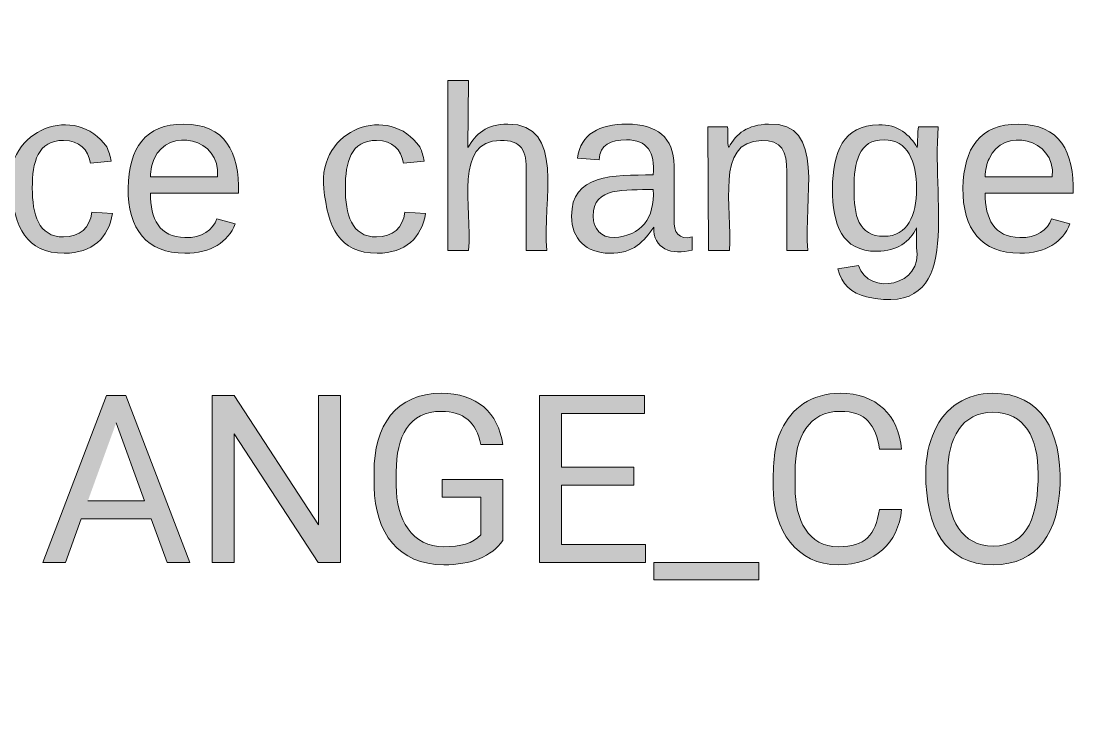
# Model space of a CAD drawing. Extents: x 3 to 1760, y 20 to 1040.
# Drawn here: x 318.8 to 389.2, y 562.4 to 608.7 of the extents above; entities that cross this region are included whole.
import ezdxf

# ---------------------------------------------------------------- set-up
doc = ezdxf.new("R2010")
doc.units = 0
doc.header["$MEASUREMENT"] = 0
doc.layers.add('Layer 1', color=7, linetype='Continuous', lineweight=0)

# ---------------------------------------------------------------- blocks, each defined once
blk = doc.blocks.new('Block_122')
at = {"layer": 'Layer 1', "true_color": 0x282c33, "transparency": 33554687}
h = blk.add_hatch(color=250, dxfattribs=at)
h.dxf.hatch_style = 2
edge = h.paths.add_edge_path()
edge.add_spline(control_points=[(315.06, 603.537), (315.06, 603.537), (315.06, 604.833), (315.06, 604.833), (315.06, 604.833), (316.442, 604.833), (316.442, 604.833), (316.442, 604.833), (316.442, 603.537), (316.442, 603.537), (316.442, 603.537), (315.06, 603.537), (315.06, 603.537)], knot_values=[0, 0, 0, 0, 1, 1, 1, 2, 2, 2, 3, 3, 3, 4, 4, 4, 4], degree=3, periodic=0)
edge = h.paths.add_edge_path()
edge.add_spline(control_points=[(315.06, 593.556), (315.06, 593.556), (315.06, 601.765), (315.06, 601.765), (315.06, 601.765), (316.442, 601.765), (316.442, 601.765), (316.442, 601.765), (316.442, 593.556), (316.442, 593.556), (316.442, 593.556), (315.06, 593.556), (315.06, 593.556)], knot_values=[0, 0, 0, 0, 1, 1, 1, 2, 2, 2, 3, 3, 3, 4, 4, 4, 4], degree=3, periodic=0)
edge.add_line((315.06, 593.556), (315.06, 593.556))
h = blk.add_hatch(color=250, dxfattribs=at)
h.dxf.hatch_style = 2
edge = h.paths.add_edge_path()
edge.add_spline(control_points=[(321.584, 600.858), (319.856, 600.858), (319.51, 599.432), (319.51, 597.704), (319.51, 595.975), (319.899, 594.463), (321.584, 594.463), (322.621, 594.463), (323.356, 595.068), (323.442, 596.105), (323.442, 596.105), (324.825, 596.019), (324.825, 596.019), (324.566, 594.42), (323.486, 593.383), (321.628, 593.383), (319.078, 593.383), (318.344, 595.154), (318.084, 597.66), (317.652, 601.679), (322.449, 603.321), (324.436, 600.426), (324.609, 600.123), (324.652, 599.821), (324.739, 599.475), (324.739, 599.475), (323.356, 599.346), (323.356, 599.346), (323.183, 600.253), (322.665, 600.858), (321.584, 600.858)], knot_values=[0, 0, 0, 0, 1, 1, 1, 2, 2, 2, 3, 3, 3, 4, 4, 4, 5, 5, 5, 6, 6, 6, 7, 7, 7, 8, 8, 8, 9, 9, 9, 10, 10, 10, 10], degree=3, periodic=0)
edge.add_line((321.584, 600.858), (321.584, 600.858))
h = blk.add_hatch(color=250, dxfattribs=at)
h.dxf.hatch_style = 2
edge = h.paths.add_edge_path()
edge.add_spline(control_points=[(305.208, 601.938), (307.584, 601.895), (308.232, 600.167), (308.232, 597.704), (308.232, 595.241), (307.541, 593.469), (305.208, 593.383), (303.868, 593.383), (303.091, 593.944), (302.615, 594.852), (302.615, 594.852), (302.658, 590.315), (302.658, 590.315), (302.658, 590.315), (301.276, 590.315), (301.276, 590.315), (301.276, 590.315), (301.232, 601.765), (301.232, 601.765), (301.232, 601.765), (302.572, 601.765), (302.572, 601.765), (302.572, 601.765), (302.658, 600.469), (302.658, 600.469), (303.091, 601.377), (303.868, 601.938), (305.208, 601.938)], knot_values=[0, 0, 0, 0, 1, 1, 1, 2, 2, 2, 3, 3, 3, 4, 4, 4, 5, 5, 5, 6, 6, 6, 7, 7, 7, 8, 8, 8, 9, 9, 9, 9], degree=3, periodic=0)
edge = h.paths.add_edge_path()
edge.add_spline(control_points=[(304.862, 594.42), (306.591, 594.42), (306.807, 595.889), (306.807, 597.66), (306.807, 599.432), (306.547, 600.815), (304.862, 600.858), (303.047, 600.858), (302.658, 599.475), (302.658, 597.574), (302.658, 595.716), (303.091, 594.42), (304.862, 594.42)], knot_values=[0, 0, 0, 0, 1, 1, 1, 2, 2, 2, 3, 3, 3, 4, 4, 4, 4], degree=3, periodic=0)
edge.add_line((304.862, 594.42), (304.862, 594.42))
h = blk.add_hatch(color=250, dxfattribs=at)
h.dxf.hatch_style = 2
edge = h.paths.add_edge_path()
edge.add_spline(control_points=[(313.807, 600.599), (310.436, 601.29), (311.516, 596.667), (311.344, 593.556), (311.344, 593.556), (309.961, 593.556), (309.961, 593.556), (309.961, 593.556), (309.918, 601.765), (309.918, 601.765), (309.918, 601.765), (311.214, 601.765), (311.214, 601.765), (311.257, 601.247), (311.171, 600.512), (311.3, 600.08), (311.56, 601.247), (312.294, 602.198), (313.807, 601.852), (313.807, 601.852), (313.807, 600.599), (313.807, 600.599)], knot_values=[0, 0, 0, 0, 1, 1, 1, 2, 2, 2, 3, 3, 3, 4, 4, 4, 5, 5, 5, 6, 6, 6, 7, 7, 7, 7], degree=3, periodic=0)
edge.add_line((313.807, 600.599), (313.807, 600.599))
h = blk.add_hatch(color=250, dxfattribs=at)
h.dxf.hatch_style = 2
edge = h.paths.add_edge_path()
edge.add_spline(control_points=[(329.535, 601.938), (332.257, 601.938), (333.251, 600.123), (333.165, 597.358), (333.165, 597.358), (327.331, 597.358), (327.331, 597.358), (327.331, 595.63), (327.936, 594.463), (329.621, 594.42), (330.745, 594.377), (331.479, 594.938), (331.739, 595.673), (331.739, 595.673), (332.949, 595.327), (332.949, 595.327), (332.473, 594.117), (331.35, 593.383), (329.621, 593.383), (327.115, 593.383), (325.819, 594.981), (325.862, 597.704), (325.905, 600.339), (326.986, 601.938), (329.535, 601.938)], knot_values=[0, 0, 0, 0, 1, 1, 1, 2, 2, 2, 3, 3, 3, 4, 4, 4, 5, 5, 5, 6, 6, 6, 7, 7, 7, 8, 8, 8, 8], degree=3, periodic=0)
edge = h.paths.add_edge_path()
edge.add_spline(control_points=[(331.782, 598.438), (332.041, 601.031), (328.498, 601.765), (327.591, 599.648), (327.461, 599.346), (327.331, 598.914), (327.331, 598.438), (327.331, 598.438), (331.782, 598.438), (331.782, 598.438)], knot_values=[0, 0, 0, 0, 1, 1, 1, 2, 2, 2, 3, 3, 3, 3], degree=3, periodic=0)
edge.add_line((331.782, 598.438), (331.782, 598.438))
at = {"layer": 'Layer 1'}
for points, knots in [([(315.06, 603.537), (315.06, 603.537), (315.06, 604.833), (315.06, 604.833), (315.06, 604.833), (316.442, 604.833), (316.442, 604.833), (316.442, 604.833), (316.442, 603.537), (316.442, 603.537), (316.442, 603.537), (315.06, 603.537), (315.06, 603.537)], [0, 0, 0, 0, 1, 1, 1, 2, 2, 2, 3, 3, 3, 4, 4, 4, 4]), ([(321.584, 600.858), (319.856, 600.858), (319.51, 599.432), (319.51, 597.704), (319.51, 595.975), (319.899, 594.463), (321.584, 594.463), (322.621, 594.463), (323.356, 595.068), (323.442, 596.105), (323.442, 596.105), (324.825, 596.019), (324.825, 596.019), (324.566, 594.42), (323.486, 593.383), (321.628, 593.383), (319.078, 593.383), (318.344, 595.154), (318.084, 597.66), (317.652, 601.679), (322.449, 603.321), (324.436, 600.426), (324.609, 600.123), (324.652, 599.821), (324.739, 599.475), (324.739, 599.475), (323.356, 599.346), (323.356, 599.346), (323.183, 600.253), (322.665, 600.858), (321.584, 600.858)], [0, 0, 0, 0, 1, 1, 1, 2, 2, 2, 3, 3, 3, 4, 4, 4, 5, 5, 5, 6, 6, 6, 7, 7, 7, 8, 8, 8, 9, 9, 9, 10, 10, 10, 10]), ([(305.208, 601.938), (307.584, 601.895), (308.232, 600.167), (308.232, 597.704), (308.232, 595.241), (307.541, 593.469), (305.208, 593.383), (303.868, 593.383), (303.091, 593.944), (302.615, 594.852), (302.615, 594.852), (302.658, 590.315), (302.658, 590.315), (302.658, 590.315), (301.276, 590.315), (301.276, 590.315), (301.276, 590.315), (301.232, 601.765), (301.232, 601.765), (301.232, 601.765), (302.572, 601.765), (302.572, 601.765), (302.572, 601.765), (302.658, 600.469), (302.658, 600.469), (303.091, 601.377), (303.868, 601.938), (305.208, 601.938)], [0, 0, 0, 0, 1, 1, 1, 2, 2, 2, 3, 3, 3, 4, 4, 4, 5, 5, 5, 6, 6, 6, 7, 7, 7, 8, 8, 8, 9, 9, 9, 9]), ([(313.807, 600.599), (310.436, 601.29), (311.516, 596.667), (311.344, 593.556), (311.344, 593.556), (309.961, 593.556), (309.961, 593.556), (309.961, 593.556), (309.918, 601.765), (309.918, 601.765), (309.918, 601.765), (311.214, 601.765), (311.214, 601.765), (311.257, 601.247), (311.171, 600.512), (311.3, 600.08), (311.56, 601.247), (312.294, 602.198), (313.807, 601.852), (313.807, 601.852), (313.807, 600.599), (313.807, 600.599)], [0, 0, 0, 0, 1, 1, 1, 2, 2, 2, 3, 3, 3, 4, 4, 4, 5, 5, 5, 6, 6, 6, 7, 7, 7, 7]), ([(329.535, 601.938), (332.257, 601.938), (333.251, 600.123), (333.165, 597.358), (333.165, 597.358), (327.331, 597.358), (327.331, 597.358), (327.331, 595.63), (327.936, 594.463), (329.621, 594.42), (330.745, 594.377), (331.479, 594.938), (331.739, 595.673), (331.739, 595.673), (332.949, 595.327), (332.949, 595.327), (332.473, 594.117), (331.35, 593.383), (329.621, 593.383), (327.115, 593.383), (325.819, 594.981), (325.862, 597.704), (325.905, 600.339), (326.986, 601.938), (329.535, 601.938)], [0, 0, 0, 0, 1, 1, 1, 2, 2, 2, 3, 3, 3, 4, 4, 4, 5, 5, 5, 6, 6, 6, 7, 7, 7, 8, 8, 8, 8]), ([(315.06, 593.556), (315.06, 593.556), (315.06, 601.765), (315.06, 601.765), (315.06, 601.765), (316.442, 601.765), (316.442, 601.765), (316.442, 601.765), (316.442, 593.556), (316.442, 593.556), (316.442, 593.556), (315.06, 593.556), (315.06, 593.556)], [0, 0, 0, 0, 1, 1, 1, 2, 2, 2, 3, 3, 3, 4, 4, 4, 4]), ([(331.782, 598.438), (332.041, 601.031), (328.498, 601.765), (327.591, 599.648), (327.461, 599.346), (327.331, 598.914), (327.331, 598.438), (327.331, 598.438), (331.782, 598.438), (331.782, 598.438)], [0, 0, 0, 0, 1, 1, 1, 2, 2, 2, 3, 3, 3, 3]), ([(304.862, 594.42), (306.591, 594.42), (306.807, 595.889), (306.807, 597.66), (306.807, 599.432), (306.547, 600.815), (304.862, 600.858), (303.047, 600.858), (302.658, 599.475), (302.658, 597.574), (302.658, 595.716), (303.091, 594.42), (304.862, 594.42)], [0, 0, 0, 0, 1, 1, 1, 2, 2, 2, 3, 3, 3, 4, 4, 4, 4])]:
    blk.add_open_spline(points, degree=3, knots=knots, dxfattribs=at)
blk = doc.blocks.new('Block_121')
at = {"layer": 'Layer 1'}
blk.add_blockref('Block_122', (0, 0), dxfattribs=at)
blk = doc.blocks.new('Block_124')
at = {"layer": 'Layer 1', "true_color": 0x282c33, "transparency": 33554687}
h = blk.add_hatch(color=250, dxfattribs=at)
h.dxf.hatch_style = 2
edge = h.paths.add_edge_path()
edge.add_spline(control_points=[(350.535, 600.858), (347.424, 600.858), (348.634, 596.451), (348.418, 593.556), (348.418, 593.556), (347.035, 593.556), (347.035, 593.556), (347.035, 593.556), (347.035, 604.833), (347.035, 604.833), (347.035, 604.833), (348.418, 604.833), (348.418, 604.833), (348.418, 604.833), (348.374, 600.383), (348.374, 600.383), (348.893, 601.29), (349.584, 601.938), (351.01, 601.938), (354.856, 601.938), (353.3, 596.926), (353.603, 593.556), (353.603, 593.556), (352.22, 593.556), (352.22, 593.556), (352.22, 593.556), (352.22, 598.784), (352.22, 598.784), (352.307, 600.167), (351.874, 600.901), (350.535, 600.858)], knot_values=[0, 0, 0, 0, 1, 1, 1, 2, 2, 2, 3, 3, 3, 4, 4, 4, 5, 5, 5, 6, 6, 6, 7, 7, 7, 8, 8, 8, 9, 9, 9, 10, 10, 10, 10], degree=3, periodic=0)
edge.add_line((350.535, 600.858), (350.535, 600.858))
h = blk.add_hatch(color=250, dxfattribs=at)
h.dxf.hatch_style = 2
edge = h.paths.add_edge_path()
edge.add_spline(control_points=[(342.325, 600.858), (340.597, 600.858), (340.251, 599.432), (340.251, 597.704), (340.251, 595.975), (340.64, 594.463), (342.325, 594.463), (343.362, 594.463), (344.097, 595.068), (344.183, 596.105), (344.183, 596.105), (345.566, 596.019), (345.566, 596.019), (345.307, 594.42), (344.226, 593.383), (342.368, 593.383), (339.819, 593.383), (339.084, 595.154), (338.825, 597.66), (338.393, 601.679), (343.189, 603.321), (345.177, 600.426), (345.35, 600.123), (345.393, 599.821), (345.479, 599.475), (345.479, 599.475), (344.097, 599.346), (344.097, 599.346), (343.924, 600.253), (343.405, 600.858), (342.325, 600.858)], knot_values=[0, 0, 0, 0, 1, 1, 1, 2, 2, 2, 3, 3, 3, 4, 4, 4, 5, 5, 5, 6, 6, 6, 7, 7, 7, 8, 8, 8, 9, 9, 9, 10, 10, 10, 10], degree=3, periodic=0)
edge.add_line((342.325, 600.858), (342.325, 600.858))
h = blk.add_hatch(color=250, dxfattribs=at)
h.dxf.hatch_style = 2
edge = h.paths.add_edge_path()
edge.add_spline(control_points=[(360.689, 595.111), (360.041, 594.204), (359.35, 593.339), (357.751, 593.383), (356.195, 593.426), (355.245, 594.29), (355.245, 595.846), (355.202, 598.611), (357.967, 598.568), (360.646, 598.568), (360.776, 600.08), (360.257, 600.901), (358.874, 600.901), (357.837, 600.858), (357.103, 600.599), (357.06, 599.562), (357.06, 599.562), (355.634, 599.691), (355.634, 599.691), (355.85, 601.29), (357.06, 601.938), (358.918, 601.938), (360.862, 601.938), (362.029, 601.074), (362.029, 599.173), (362.029, 599.173), (362.029, 595.63), (362.029, 595.63), (361.986, 594.765), (362.331, 594.247), (363.239, 594.463), (363.239, 594.463), (363.239, 593.599), (363.239, 593.599), (361.899, 593.21), (360.603, 593.685), (360.689, 595.111)], knot_values=[0, 0, 0, 0, 1, 1, 1, 2, 2, 2, 3, 3, 3, 4, 4, 4, 5, 5, 5, 6, 6, 6, 7, 7, 7, 8, 8, 8, 9, 9, 9, 10, 10, 10, 11, 11, 11, 12, 12, 12, 12], degree=3, periodic=0)
edge = h.paths.add_edge_path()
edge.add_spline(control_points=[(356.671, 595.846), (356.671, 594.981), (357.189, 594.42), (358.054, 594.42), (359.825, 594.549), (360.776, 595.673), (360.646, 597.617), (358.788, 597.531), (356.671, 597.833), (356.671, 595.846)], knot_values=[0, 0, 0, 0, 1, 1, 1, 2, 2, 2, 3, 3, 3, 3], degree=3, periodic=0)
edge.add_line((356.671, 595.846), (356.671, 595.846))
h = blk.add_hatch(color=250, dxfattribs=at)
h.dxf.hatch_style = 2
edge = h.paths.add_edge_path()
edge.add_spline(control_points=[(368.294, 601.938), (372.14, 602.111), (370.584, 596.926), (370.887, 593.556), (370.887, 593.556), (369.504, 593.556), (369.504, 593.556), (369.504, 593.556), (369.504, 598.784), (369.504, 598.784), (369.504, 600.123), (369.158, 600.901), (367.819, 600.858), (364.708, 600.772), (365.918, 596.451), (365.702, 593.556), (365.702, 593.556), (364.319, 593.556), (364.319, 593.556), (364.319, 593.556), (364.276, 601.765), (364.276, 601.765), (364.276, 601.765), (365.572, 601.765), (365.572, 601.765), (365.615, 601.333), (365.529, 600.728), (365.658, 600.383), (366.134, 601.333), (366.912, 601.895), (368.294, 601.938)], knot_values=[0, 0, 0, 0, 1, 1, 1, 2, 2, 2, 3, 3, 3, 4, 4, 4, 5, 5, 5, 6, 6, 6, 7, 7, 7, 8, 8, 8, 9, 9, 9, 10, 10, 10, 10], degree=3, periodic=0)
edge.add_line((368.294, 601.938), (368.294, 601.938))
h = blk.add_hatch(color=250, dxfattribs=at)
h.dxf.hatch_style = 2
edge = h.paths.add_edge_path()
edge.add_spline(control_points=[(379.529, 601.765), (379.097, 596.364), (381.3, 589.105), (374.776, 590.488), (373.782, 590.747), (373.134, 591.352), (372.874, 592.346), (372.874, 592.346), (374.257, 592.562), (374.257, 592.562), (374.905, 590.531), (378.578, 591.179), (378.103, 593.772), (378.103, 593.772), (378.103, 595.068), (378.103, 595.068), (377.628, 594.16), (376.85, 593.512), (375.467, 593.512), (373.134, 593.512), (372.529, 595.284), (372.529, 597.66), (372.529, 600.08), (373.22, 601.852), (375.597, 601.895), (376.85, 601.938), (377.671, 601.204), (378.146, 600.383), (378.189, 600.815), (378.146, 601.377), (378.233, 601.765), (378.233, 601.765), (379.529, 601.765), (379.529, 601.765)], knot_values=[0, 0, 0, 0, 1, 1, 1, 2, 2, 2, 3, 3, 3, 4, 4, 4, 5, 5, 5, 6, 6, 6, 7, 7, 7, 8, 8, 8, 9, 9, 9, 10, 10, 10, 11, 11, 11, 11], degree=3, periodic=0)
edge = h.paths.add_edge_path()
edge.add_spline(control_points=[(375.942, 594.506), (377.498, 594.506), (378.103, 595.889), (378.103, 597.66), (378.103, 599.475), (377.498, 600.901), (375.942, 600.901), (374.257, 600.901), (373.955, 599.432), (373.955, 597.66), (373.955, 595.889), (374.214, 594.506), (375.942, 594.506)], knot_values=[0, 0, 0, 0, 1, 1, 1, 2, 2, 2, 3, 3, 3, 4, 4, 4, 4], degree=3, periodic=0)
edge.add_line((375.942, 594.506), (375.942, 594.506))
h = blk.add_hatch(color=250, dxfattribs=at)
h.dxf.hatch_style = 2
edge = h.paths.add_edge_path()
edge.add_spline(control_points=[(384.844, 601.938), (387.566, 601.938), (388.56, 600.123), (388.473, 597.358), (388.473, 597.358), (382.64, 597.358), (382.64, 597.358), (382.64, 595.63), (383.245, 594.463), (384.93, 594.42), (386.054, 594.377), (386.788, 594.938), (387.047, 595.673), (387.047, 595.673), (388.257, 595.327), (388.257, 595.327), (387.782, 594.117), (386.658, 593.383), (384.93, 593.383), (382.424, 593.383), (381.128, 594.981), (381.171, 597.704), (381.214, 600.339), (382.294, 601.938), (384.844, 601.938)], knot_values=[0, 0, 0, 0, 1, 1, 1, 2, 2, 2, 3, 3, 3, 4, 4, 4, 5, 5, 5, 6, 6, 6, 7, 7, 7, 8, 8, 8, 8], degree=3, periodic=0)
edge = h.paths.add_edge_path()
edge.add_spline(control_points=[(387.091, 598.438), (387.35, 601.031), (383.807, 601.765), (382.899, 599.648), (382.77, 599.346), (382.64, 598.914), (382.64, 598.438), (382.64, 598.438), (387.091, 598.438), (387.091, 598.438)], knot_values=[0, 0, 0, 0, 1, 1, 1, 2, 2, 2, 3, 3, 3, 3], degree=3, periodic=0)
edge.add_line((387.091, 598.438), (387.091, 598.438))
at = {"layer": 'Layer 1'}
for points, knots in [([(350.535, 600.858), (347.424, 600.858), (348.634, 596.451), (348.418, 593.556), (348.418, 593.556), (347.035, 593.556), (347.035, 593.556), (347.035, 593.556), (347.035, 604.833), (347.035, 604.833), (347.035, 604.833), (348.418, 604.833), (348.418, 604.833), (348.418, 604.833), (348.374, 600.383), (348.374, 600.383), (348.893, 601.29), (349.584, 601.938), (351.01, 601.938), (354.856, 601.938), (353.3, 596.926), (353.603, 593.556), (353.603, 593.556), (352.22, 593.556), (352.22, 593.556), (352.22, 593.556), (352.22, 598.784), (352.22, 598.784), (352.307, 600.167), (351.874, 600.901), (350.535, 600.858)], [0, 0, 0, 0, 1, 1, 1, 2, 2, 2, 3, 3, 3, 4, 4, 4, 5, 5, 5, 6, 6, 6, 7, 7, 7, 8, 8, 8, 9, 9, 9, 10, 10, 10, 10]), ([(342.325, 600.858), (340.597, 600.858), (340.251, 599.432), (340.251, 597.704), (340.251, 595.975), (340.64, 594.463), (342.325, 594.463), (343.362, 594.463), (344.097, 595.068), (344.183, 596.105), (344.183, 596.105), (345.566, 596.019), (345.566, 596.019), (345.307, 594.42), (344.226, 593.383), (342.368, 593.383), (339.819, 593.383), (339.084, 595.154), (338.825, 597.66), (338.393, 601.679), (343.189, 603.321), (345.177, 600.426), (345.35, 600.123), (345.393, 599.821), (345.479, 599.475), (345.479, 599.475), (344.097, 599.346), (344.097, 599.346), (343.924, 600.253), (343.405, 600.858), (342.325, 600.858)], [0, 0, 0, 0, 1, 1, 1, 2, 2, 2, 3, 3, 3, 4, 4, 4, 5, 5, 5, 6, 6, 6, 7, 7, 7, 8, 8, 8, 9, 9, 9, 10, 10, 10, 10]), ([(360.689, 595.111), (360.041, 594.204), (359.35, 593.339), (357.751, 593.383), (356.195, 593.426), (355.245, 594.29), (355.245, 595.846), (355.202, 598.611), (357.967, 598.568), (360.646, 598.568), (360.776, 600.08), (360.257, 600.901), (358.874, 600.901), (357.837, 600.858), (357.103, 600.599), (357.06, 599.562), (357.06, 599.562), (355.634, 599.691), (355.634, 599.691), (355.85, 601.29), (357.06, 601.938), (358.918, 601.938), (360.862, 601.938), (362.029, 601.074), (362.029, 599.173), (362.029, 599.173), (362.029, 595.63), (362.029, 595.63), (361.986, 594.765), (362.331, 594.247), (363.239, 594.463), (363.239, 594.463), (363.239, 593.599), (363.239, 593.599), (361.899, 593.21), (360.603, 593.685), (360.689, 595.111)], [0, 0, 0, 0, 1, 1, 1, 2, 2, 2, 3, 3, 3, 4, 4, 4, 5, 5, 5, 6, 6, 6, 7, 7, 7, 8, 8, 8, 9, 9, 9, 10, 10, 10, 11, 11, 11, 12, 12, 12, 12]), ([(368.294, 601.938), (372.14, 602.111), (370.584, 596.926), (370.887, 593.556), (370.887, 593.556), (369.504, 593.556), (369.504, 593.556), (369.504, 593.556), (369.504, 598.784), (369.504, 598.784), (369.504, 600.123), (369.158, 600.901), (367.819, 600.858), (364.708, 600.772), (365.918, 596.451), (365.702, 593.556), (365.702, 593.556), (364.319, 593.556), (364.319, 593.556), (364.319, 593.556), (364.276, 601.765), (364.276, 601.765), (364.276, 601.765), (365.572, 601.765), (365.572, 601.765), (365.615, 601.333), (365.529, 600.728), (365.658, 600.383), (366.134, 601.333), (366.912, 601.895), (368.294, 601.938)], [0, 0, 0, 0, 1, 1, 1, 2, 2, 2, 3, 3, 3, 4, 4, 4, 5, 5, 5, 6, 6, 6, 7, 7, 7, 8, 8, 8, 9, 9, 9, 10, 10, 10, 10]), ([(379.529, 601.765), (379.097, 596.364), (381.3, 589.105), (374.776, 590.488), (373.782, 590.747), (373.134, 591.352), (372.874, 592.346), (372.874, 592.346), (374.257, 592.562), (374.257, 592.562), (374.905, 590.531), (378.578, 591.179), (378.103, 593.772), (378.103, 593.772), (378.103, 595.068), (378.103, 595.068), (377.628, 594.16), (376.85, 593.512), (375.467, 593.512), (373.134, 593.512), (372.529, 595.284), (372.529, 597.66), (372.529, 600.08), (373.22, 601.852), (375.597, 601.895), (376.85, 601.938), (377.671, 601.204), (378.146, 600.383), (378.189, 600.815), (378.146, 601.377), (378.233, 601.765), (378.233, 601.765), (379.529, 601.765), (379.529, 601.765)], [0, 0, 0, 0, 1, 1, 1, 2, 2, 2, 3, 3, 3, 4, 4, 4, 5, 5, 5, 6, 6, 6, 7, 7, 7, 8, 8, 8, 9, 9, 9, 10, 10, 10, 11, 11, 11, 11]), ([(384.844, 601.938), (387.566, 601.938), (388.56, 600.123), (388.473, 597.358), (388.473, 597.358), (382.64, 597.358), (382.64, 597.358), (382.64, 595.63), (383.245, 594.463), (384.93, 594.42), (386.054, 594.377), (386.788, 594.938), (387.047, 595.673), (387.047, 595.673), (388.257, 595.327), (388.257, 595.327), (387.782, 594.117), (386.658, 593.383), (384.93, 593.383), (382.424, 593.383), (381.128, 594.981), (381.171, 597.704), (381.214, 600.339), (382.294, 601.938), (384.844, 601.938)], [0, 0, 0, 0, 1, 1, 1, 2, 2, 2, 3, 3, 3, 4, 4, 4, 5, 5, 5, 6, 6, 6, 7, 7, 7, 8, 8, 8, 8]), ([(387.091, 598.438), (387.35, 601.031), (383.807, 601.765), (382.899, 599.648), (382.77, 599.346), (382.64, 598.914), (382.64, 598.438), (382.64, 598.438), (387.091, 598.438), (387.091, 598.438)], [0, 0, 0, 0, 1, 1, 1, 2, 2, 2, 3, 3, 3, 3]), ([(375.942, 594.506), (377.498, 594.506), (378.103, 595.889), (378.103, 597.66), (378.103, 599.475), (377.498, 600.901), (375.942, 600.901), (374.257, 600.901), (373.955, 599.432), (373.955, 597.66), (373.955, 595.889), (374.214, 594.506), (375.942, 594.506)], [0, 0, 0, 0, 1, 1, 1, 2, 2, 2, 3, 3, 3, 4, 4, 4, 4]), ([(356.671, 595.846), (356.671, 594.981), (357.189, 594.42), (358.054, 594.42), (359.825, 594.549), (360.776, 595.673), (360.646, 597.617), (358.788, 597.531), (356.671, 597.833), (356.671, 595.846)], [0, 0, 0, 0, 1, 1, 1, 2, 2, 2, 3, 3, 3, 3])]:
    blk.add_open_spline(points, degree=3, knots=knots, dxfattribs=at)
blk = doc.blocks.new('Block_123')
at = {"layer": 'Layer 1'}
blk.add_blockref('Block_124', (0, 0), dxfattribs=at)
blk = doc.blocks.new('Block_126')
at = {"layer": 'Layer 1', "true_color": 0x282c33, "transparency": 33554687}
h = blk.add_hatch(color=250, dxfattribs=at)
h.dxf.hatch_style = 2
edge = h.paths.add_edge_path()
edge.add_spline(control_points=[(327.385, 575.788), (327.385, 575.788), (322.752, 575.788), (322.752, 575.788), (322.752, 575.788), (321.711, 572.902), (321.711, 572.902), (321.711, 572.902), (320.207, 572.902), (320.207, 572.902), (320.207, 572.902), (324.43, 583.961), (324.43, 583.961), (324.43, 583.961), (325.706, 583.961), (325.706, 583.961), (325.706, 583.961), (329.937, 572.902), (329.937, 572.902), (329.937, 572.902), (328.441, 572.902), (328.441, 572.902), (328.441, 572.902), (327.385, 575.788), (327.385, 575.788)], knot_values=[0, 0, 0, 0, 1, 1, 1, 2, 2, 2, 3, 3, 3, 4, 4, 4, 5, 5, 5, 6, 6, 6, 7, 7, 7, 8, 8, 8, 8], degree=3, periodic=0)
edge = h.paths.add_edge_path()
edge.add_spline(control_points=[(323.192, 576.988), (323.192, 576.988), (326.952, 576.988), (326.952, 576.988), (326.952, 576.988), (325.068, 582.161), (325.068, 582.161)], knot_values=[0, 0, 0, 0, 1, 1, 1, 2, 2, 2, 2], degree=3, periodic=0)
edge.add_line((325.068, 582.161), (323.192, 576.988))
h = blk.add_hatch(color=250, dxfattribs=at)
h.dxf.hatch_style = 2
edge = h.paths.add_edge_path()
edge.add_spline(control_points=[(339.925, 572.902), (339.925, 572.902), (338.459, 572.902), (338.459, 572.902), (338.459, 572.902), (332.892, 581.424), (332.892, 581.424), (332.892, 581.424), (332.892, 572.902), (332.892, 572.902), (332.892, 572.902), (331.426, 572.902), (331.426, 572.902), (331.426, 572.902), (331.426, 583.961), (331.426, 583.961), (331.426, 583.961), (332.892, 583.961), (332.892, 583.961), (332.892, 583.961), (338.474, 575.401), (338.474, 575.401), (338.474, 575.401), (338.474, 583.961), (338.474, 583.961), (338.474, 583.961), (339.925, 583.961), (339.925, 583.961), (339.925, 583.961), (339.925, 572.902), (339.925, 572.902)], knot_values=[0, 0, 0, 0, 1, 1, 1, 2, 2, 2, 3, 3, 3, 4, 4, 4, 5, 5, 5, 6, 6, 6, 7, 7, 7, 8, 8, 8, 9, 9, 9, 10, 10, 10, 10], degree=3, periodic=0)
edge.add_line((339.925, 572.902), (339.925, 572.902))
h = blk.add_hatch(color=250, dxfattribs=at)
h.dxf.hatch_style = 2
edge = h.paths.add_edge_path()
edge.add_spline(control_points=[(346.776, 573.942), (347.877, 573.942), (348.698, 574.163), (349.229, 574.74), (349.229, 574.74), (349.229, 577.224), (349.229, 577.224), (349.229, 577.224), (346.67, 577.224), (346.67, 577.224), (346.67, 577.224), (346.67, 578.409), (346.67, 578.409), (346.67, 578.409), (350.68, 578.409), (350.68, 578.409), (350.68, 578.409), (350.68, 574.353), (350.68, 574.353), (349.951, 573.289), (348.553, 572.75), (346.768, 572.75), (343.776, 572.75), (342.226, 574.869), (342.158, 577.9), (342.158, 577.9), (342.158, 578.864), (342.158, 578.864), (342.12, 581.979), (343.632, 584.105), (346.601, 584.113), (348.956, 584.12), (350.392, 582.814), (350.68, 580.718), (350.68, 580.718), (349.222, 580.718), (349.222, 580.718), (348.948, 582.184), (348.075, 582.913), (346.609, 582.913), (344.444, 582.913), (343.624, 581.242), (343.624, 578.902), (343.624, 578.902), (343.624, 577.998), (343.624, 577.998), (343.586, 575.75), (344.687, 573.942), (346.776, 573.942)], knot_values=[0, 0, 0, 0, 1, 1, 1, 2, 2, 2, 3, 3, 3, 4, 4, 4, 5, 5, 5, 6, 6, 6, 7, 7, 7, 8, 8, 8, 9, 9, 9, 10, 10, 10, 11, 11, 11, 12, 12, 12, 13, 13, 13, 14, 14, 14, 15, 15, 15, 16, 16, 16, 16], degree=3, periodic=0)
edge.add_line((346.776, 573.942), (346.776, 573.942))
h = blk.add_hatch(color=250, dxfattribs=at)
h.dxf.hatch_style = 2
edge = h.paths.add_edge_path()
edge.add_spline(control_points=[(359.362, 578.014), (359.362, 578.014), (354.569, 578.014), (354.569, 578.014), (354.569, 578.014), (354.569, 574.094), (354.569, 574.094), (354.569, 574.094), (360.137, 574.094), (360.137, 574.094), (360.137, 574.094), (360.137, 572.902), (360.137, 572.902), (360.137, 572.902), (353.111, 572.902), (353.111, 572.902), (353.111, 572.902), (353.111, 583.961), (353.111, 583.961), (353.111, 583.961), (360.061, 583.961), (360.061, 583.961), (360.061, 583.961), (360.061, 582.761), (360.061, 582.761), (360.061, 582.761), (354.569, 582.761), (354.569, 582.761), (354.569, 582.761), (354.569, 579.206), (354.569, 579.206), (354.569, 579.206), (359.362, 579.206), (359.362, 579.206), (359.362, 579.206), (359.362, 578.014), (359.362, 578.014)], knot_values=[0, 0, 0, 0, 1, 1, 1, 2, 2, 2, 3, 3, 3, 4, 4, 4, 5, 5, 5, 6, 6, 6, 7, 7, 7, 8, 8, 8, 9, 9, 9, 10, 10, 10, 11, 11, 11, 12, 12, 12, 12], degree=3, periodic=0)
edge.add_line((359.362, 578.014), (359.362, 578.014))
h = blk.add_hatch(color=250, dxfattribs=at)
h.dxf.hatch_style = 2
edge = h.paths.add_edge_path()
edge.add_spline(control_points=[(372.912, 573.942), (374.72, 573.942), (375.365, 574.717), (375.639, 576.411), (375.639, 576.411), (377.105, 576.411), (377.105, 576.411), (376.862, 574.155), (375.373, 572.75), (372.912, 572.75), (370.17, 572.75), (368.59, 575.021), (368.59, 577.915), (368.59, 579.411), (368.651, 580.649), (369.145, 581.69), (369.813, 583.103), (371.097, 584.098), (373.041, 584.113), (375.441, 584.128), (376.907, 582.632), (377.105, 580.406), (377.105, 580.406), (375.639, 580.406), (375.639, 580.406), (375.403, 582.016), (374.743, 582.913), (373.041, 582.913), (370.975, 582.913), (370.026, 581.211), (370.056, 578.94), (370.056, 578.94), (370.056, 577.869), (370.056, 577.869), (370.033, 575.727), (370.93, 573.942), (372.912, 573.942)], knot_values=[0, 0, 0, 0, 1, 1, 1, 2, 2, 2, 3, 3, 3, 4, 4, 4, 5, 5, 5, 6, 6, 6, 7, 7, 7, 8, 8, 8, 9, 9, 9, 10, 10, 10, 11, 11, 11, 12, 12, 12, 12], degree=3, periodic=0)
edge.add_line((372.912, 573.942), (372.912, 573.942))
h = blk.add_hatch(color=250, dxfattribs=at)
h.dxf.hatch_style = 2
edge = h.paths.add_edge_path()
edge.add_spline(control_points=[(383.151, 584.113), (386.387, 584.113), (387.701, 581.584), (387.602, 578.074), (387.518, 574.975), (386.181, 572.75), (383.166, 572.75), (379.961, 572.75), (378.707, 575.279), (378.707, 578.773), (378.707, 580.915), (379.513, 582.624), (380.834, 583.46), (381.51, 583.885), (382.277, 584.113), (383.151, 584.113)], knot_values=[0, 0, 0, 0, 1, 1, 1, 2, 2, 2, 3, 3, 3, 4, 4, 4, 5, 5, 5, 5], degree=3, periodic=0)
edge = h.paths.add_edge_path()
edge.add_spline(control_points=[(383.166, 573.988), (385.536, 573.988), (386.151, 576.107), (386.151, 578.788), (386.151, 581.128), (385.27, 582.86), (383.151, 582.86), (381.108, 582.86), (380.158, 581.097), (380.158, 578.887), (380.158, 578.887), (380.158, 578.074), (380.158, 578.074), (380.128, 575.811), (381.092, 573.988), (383.166, 573.988)], knot_values=[0, 0, 0, 0, 1, 1, 1, 2, 2, 2, 3, 3, 3, 4, 4, 4, 5, 5, 5, 5], degree=3, periodic=0)
edge.add_line((383.166, 573.988), (383.166, 573.988))
h = blk.add_hatch(color=250, dxfattribs=at)
h.dxf.hatch_style = 2
edge = h.paths.add_edge_path()
edge.add_spline(control_points=[(367.656, 571.755), (367.656, 571.755), (360.699, 571.755), (360.699, 571.755), (360.699, 571.755), (360.699, 572.902), (360.699, 572.902), (360.699, 572.902), (367.656, 572.902), (367.656, 572.902), (367.656, 572.902), (367.656, 571.755), (367.656, 571.755)], knot_values=[0, 0, 0, 0, 1, 1, 1, 2, 2, 2, 3, 3, 3, 4, 4, 4, 4], degree=3, periodic=0)
edge.add_line((367.656, 571.755), (367.656, 571.755))
at = {"layer": 'Layer 1'}
for points, knots in [([(327.385, 575.788), (327.385, 575.788), (322.752, 575.788), (322.752, 575.788), (322.752, 575.788), (321.711, 572.902), (321.711, 572.902), (321.711, 572.902), (320.207, 572.902), (320.207, 572.902), (320.207, 572.902), (324.43, 583.961), (324.43, 583.961), (324.43, 583.961), (325.706, 583.961), (325.706, 583.961), (325.706, 583.961), (329.937, 572.902), (329.937, 572.902), (329.937, 572.902), (328.441, 572.902), (328.441, 572.902), (328.441, 572.902), (327.385, 575.788), (327.385, 575.788)], [0, 0, 0, 0, 1, 1, 1, 2, 2, 2, 3, 3, 3, 4, 4, 4, 5, 5, 5, 6, 6, 6, 7, 7, 7, 8, 8, 8, 8]), ([(339.925, 572.902), (339.925, 572.902), (338.459, 572.902), (338.459, 572.902), (338.459, 572.902), (332.892, 581.424), (332.892, 581.424), (332.892, 581.424), (332.892, 572.902), (332.892, 572.902), (332.892, 572.902), (331.426, 572.902), (331.426, 572.902), (331.426, 572.902), (331.426, 583.961), (331.426, 583.961), (331.426, 583.961), (332.892, 583.961), (332.892, 583.961), (332.892, 583.961), (338.474, 575.401), (338.474, 575.401), (338.474, 575.401), (338.474, 583.961), (338.474, 583.961), (338.474, 583.961), (339.925, 583.961), (339.925, 583.961), (339.925, 583.961), (339.925, 572.902), (339.925, 572.902)], [0, 0, 0, 0, 1, 1, 1, 2, 2, 2, 3, 3, 3, 4, 4, 4, 5, 5, 5, 6, 6, 6, 7, 7, 7, 8, 8, 8, 9, 9, 9, 10, 10, 10, 10]), ([(346.776, 573.942), (347.877, 573.942), (348.698, 574.163), (349.229, 574.74), (349.229, 574.74), (349.229, 577.224), (349.229, 577.224), (349.229, 577.224), (346.67, 577.224), (346.67, 577.224), (346.67, 577.224), (346.67, 578.409), (346.67, 578.409), (346.67, 578.409), (350.68, 578.409), (350.68, 578.409), (350.68, 578.409), (350.68, 574.353), (350.68, 574.353), (349.951, 573.289), (348.553, 572.75), (346.768, 572.75), (343.776, 572.75), (342.226, 574.869), (342.158, 577.9), (342.158, 577.9), (342.158, 578.864), (342.158, 578.864), (342.12, 581.979), (343.632, 584.105), (346.601, 584.113), (348.956, 584.12), (350.392, 582.814), (350.68, 580.718), (350.68, 580.718), (349.222, 580.718), (349.222, 580.718), (348.948, 582.184), (348.075, 582.913), (346.609, 582.913), (344.444, 582.913), (343.624, 581.242), (343.624, 578.902), (343.624, 578.902), (343.624, 577.998), (343.624, 577.998), (343.586, 575.75), (344.687, 573.942), (346.776, 573.942)], [0, 0, 0, 0, 1, 1, 1, 2, 2, 2, 3, 3, 3, 4, 4, 4, 5, 5, 5, 6, 6, 6, 7, 7, 7, 8, 8, 8, 9, 9, 9, 10, 10, 10, 11, 11, 11, 12, 12, 12, 13, 13, 13, 14, 14, 14, 15, 15, 15, 16, 16, 16, 16]), ([(359.362, 578.014), (359.362, 578.014), (354.569, 578.014), (354.569, 578.014), (354.569, 578.014), (354.569, 574.094), (354.569, 574.094), (354.569, 574.094), (360.137, 574.094), (360.137, 574.094), (360.137, 574.094), (360.137, 572.902), (360.137, 572.902), (360.137, 572.902), (353.111, 572.902), (353.111, 572.902), (353.111, 572.902), (353.111, 583.961), (353.111, 583.961), (353.111, 583.961), (360.061, 583.961), (360.061, 583.961), (360.061, 583.961), (360.061, 582.761), (360.061, 582.761), (360.061, 582.761), (354.569, 582.761), (354.569, 582.761), (354.569, 582.761), (354.569, 579.206), (354.569, 579.206), (354.569, 579.206), (359.362, 579.206), (359.362, 579.206), (359.362, 579.206), (359.362, 578.014), (359.362, 578.014)], [0, 0, 0, 0, 1, 1, 1, 2, 2, 2, 3, 3, 3, 4, 4, 4, 5, 5, 5, 6, 6, 6, 7, 7, 7, 8, 8, 8, 9, 9, 9, 10, 10, 10, 11, 11, 11, 12, 12, 12, 12]), ([(372.912, 573.942), (374.72, 573.942), (375.365, 574.717), (375.639, 576.411), (375.639, 576.411), (377.105, 576.411), (377.105, 576.411), (376.862, 574.155), (375.373, 572.75), (372.912, 572.75), (370.17, 572.75), (368.59, 575.021), (368.59, 577.915), (368.59, 579.411), (368.651, 580.649), (369.145, 581.69), (369.813, 583.103), (371.097, 584.098), (373.041, 584.113), (375.441, 584.128), (376.907, 582.632), (377.105, 580.406), (377.105, 580.406), (375.639, 580.406), (375.639, 580.406), (375.403, 582.016), (374.743, 582.913), (373.041, 582.913), (370.975, 582.913), (370.026, 581.211), (370.056, 578.94), (370.056, 578.94), (370.056, 577.869), (370.056, 577.869), (370.033, 575.727), (370.93, 573.942), (372.912, 573.942)], [0, 0, 0, 0, 1, 1, 1, 2, 2, 2, 3, 3, 3, 4, 4, 4, 5, 5, 5, 6, 6, 6, 7, 7, 7, 8, 8, 8, 9, 9, 9, 10, 10, 10, 11, 11, 11, 12, 12, 12, 12]), ([(383.151, 584.113), (386.387, 584.113), (387.701, 581.584), (387.602, 578.074), (387.518, 574.975), (386.181, 572.75), (383.166, 572.75), (379.961, 572.75), (378.707, 575.279), (378.707, 578.773), (378.707, 580.915), (379.513, 582.624), (380.834, 583.46), (381.51, 583.885), (382.277, 584.113), (383.151, 584.113)], [0, 0, 0, 0, 1, 1, 1, 2, 2, 2, 3, 3, 3, 4, 4, 4, 5, 5, 5, 5]), ([(383.166, 573.988), (385.536, 573.988), (386.151, 576.107), (386.151, 578.788), (386.151, 581.128), (385.27, 582.86), (383.151, 582.86), (381.108, 582.86), (380.158, 581.097), (380.158, 578.887), (380.158, 578.887), (380.158, 578.074), (380.158, 578.074), (380.128, 575.811), (381.092, 573.988), (383.166, 573.988)], [0, 0, 0, 0, 1, 1, 1, 2, 2, 2, 3, 3, 3, 4, 4, 4, 5, 5, 5, 5]), ([(323.192, 576.988), (323.192, 576.988), (326.952, 576.988), (326.952, 576.988), (326.952, 576.988), (325.068, 582.161), (325.068, 582.161)], [0, 0, 0, 0, 1, 1, 1, 2, 2, 2, 2]), ([(367.656, 571.755), (367.656, 571.755), (360.699, 571.755), (360.699, 571.755), (360.699, 571.755), (360.699, 572.902), (360.699, 572.902), (360.699, 572.902), (367.656, 572.902), (367.656, 572.902), (367.656, 572.902), (367.656, 571.755), (367.656, 571.755)], [0, 0, 0, 0, 1, 1, 1, 2, 2, 2, 3, 3, 3, 4, 4, 4, 4])]:
    blk.add_open_spline(points, degree=3, knots=knots, dxfattribs=at)
blk = doc.blocks.new('Block_125')
at = {"layer": 'Layer 1'}
blk.add_blockref('Block_126', (0, 0), dxfattribs=at)
blk = doc.blocks.new('Block_0')
at = {"layer": 'Layer 1', "color": 251, "lineweight": 35, "true_color": 0x666666}
blk.add_open_spline([(458.015, 729.43), (458.015, 729.43), (458.015, 542.8), (458.015, 542.8), (458.015, 536.173), (452.642, 530.8), (446.015, 530.8), (446.015, 530.8), (140.015, 530.8), (140.015, 530.8), (133.387, 530.8), (128.015, 536.173), (128.015, 542.8), (128.015, 542.8), (128.015, 772.97), (128.015, 772.97), (128.015, 779.597), (133.387, 784.97), (140.015, 784.97), (140.015, 784.97), (261.635, 784.97), (261.635, 784.97)], degree=3, knots=[0, 0, 0, 0, 1, 1, 1, 2, 2, 2, 3, 3, 3, 4, 4, 4, 5, 5, 5, 6, 6, 6, 7, 7, 7, 7], dxfattribs=at)
at = {"layer": 'Layer 1'}
for name in ['Block_121', 'Block_123', 'Block_125']:
    blk.add_blockref(name, (0, 0), dxfattribs=at)

msp = doc.modelspace()

# ---------------------------------------------------------------- block references
at = {"layer": 'Layer 1'}
msp.add_blockref('Block_0', (0, 0), dxfattribs=at)

doc.saveas('drawing.dxf')
